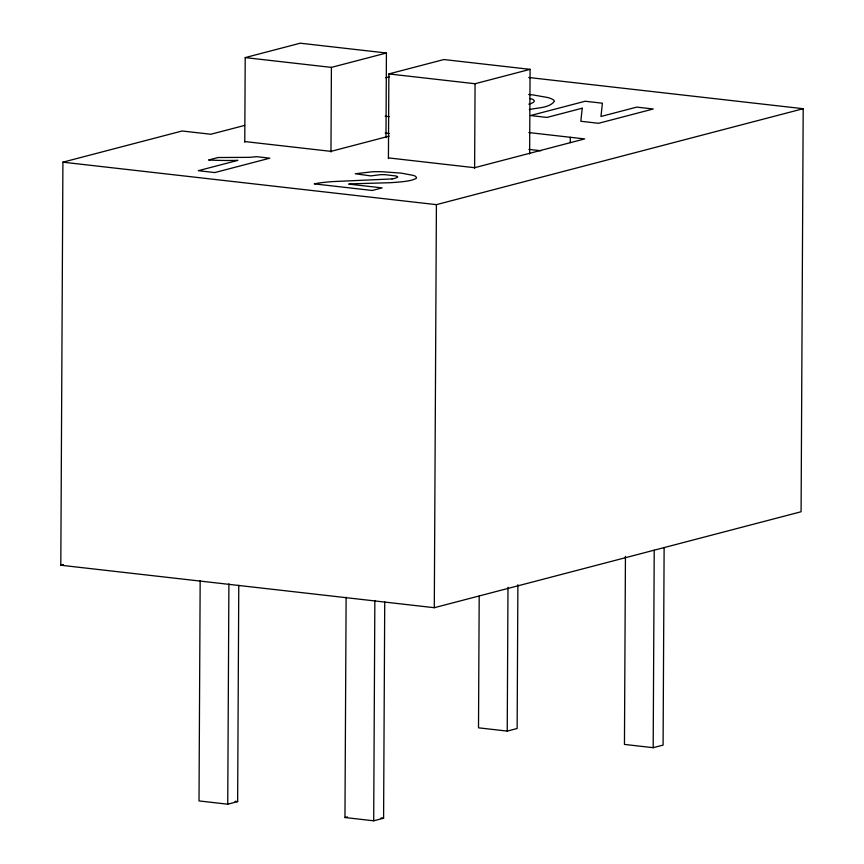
<?xml version="1.0" encoding="UTF-8"?>
<svg xmlns="http://www.w3.org/2000/svg" width="864" height="864" viewBox="0 0 864 864"><rect width="100%" height="100%" fill="white"/><g stroke="black" fill="none" stroke-linecap="round" stroke-linejoin="round"><path stroke-width="1.3" d="M528.768 77.501L803.196 108.713L801.09 511.758L434.3 607.705L60.804 565.229L62.91 162.173L182.12 130.993L210.848 134.255L244.566 125.442M200.167 580.597L199.012 800.928L227.74 804.2L237.643 801.608L238.777 585.306M227.74 804.2L228.895 583.87M244.771 142.236L245.214 57.596L300.229 43.2L386.424 53.006L385.981 137.646M330.966 152.032L331.409 67.392L386.424 53.006M384.728 601.906L383.594 818.208L373.691 820.8L344.963 817.528L346.118 597.197M373.691 820.8L374.846 600.469M388.422 158.566L388.865 73.926L443.891 59.54L530.075 69.347L529.632 153.986M434.3 607.705L436.406 204.649L803.196 108.713M474.617 168.372L475.06 83.732L530.075 69.347M479.196 596.16L478.505 727.823L507.233 731.095L517.136 728.503L517.892 584.744M507.233 731.095L507.989 587.336M570.262 142.657L570.294 137.29M625.439 556.33L624.456 744.422L653.184 747.695L663.088 745.103L664.124 547.603M653.184 747.695L654.221 550.195M528.79 104.177C530.496 103.745 536.879 101.876 533.304 99.684A23.922 4.072 0.3 0 0 530.312 98.626L529.513 98.442M385.646 77.76L389.534 76.734M389.221 136.123L330.966 151.362L244.771 141.556M60.804 565.229L63.407 564.538M344.963 817.528L347.436 816.88M392.105 178.924L333.115 181.58A45.274 7.7 0.3 0 0 330.491 181.775A47.779 8.132 0.3 0 0 314.237 183.87L372.287 190.48L382.126 187.898L348.721 184.097A33.89 5.767 0.3 0 1 354.607 183.751A30.154 5.13 0.3 0 1 356.087 183.686L389.264 182.736A62.024 10.562 0.3 0 0 398.477 182.12L402.246 181.742A34.927 5.951 0.3 0 0 412.074 180.068L415.616 178.751A25.391 4.32 0.3 0 0 416.524 177.595L415.595 176.396A27.227 4.633 0.3 0 0 413.478 175.435L401.317 173.135L382.309 171.742A32.368 5.508 0.3 0 0 376.564 171.677A22.734 3.866 0.3 0 0 372.319 171.774L355.255 173.761L370.753 175.9L380.624 174.668A12.01 2.041 0.3 0 1 385.052 174.69L395.95 175.986A11.308 1.922 0.3 0 1 397.386 176.58A10.811 1.836 0.3 0 1 397.645 177.12L394.988 178.351A18.079 3.078 0.3 0 1 392.105 178.924M529.297 109.62C537.365 107.525 549.04 108.302 554.396 101.326A43.114 7.344 0.3 0 0 554.008 100.505A44.636 7.592 0.3 0 0 552.463 99.306A42.595 7.247 0.3 0 0 547.528 97.481L533.531 95.008A70.6 12.02 0.3 0 0 528.682 94.457M245.214 57.596L331.409 67.392M388.865 73.926L475.06 83.732M385.214 116.24L389.221 116.694M528.865 132.57L584.658 138.92L474.617 167.702L388.433 157.896M385.225 133.045L389.2 133.488M528.876 149.375L540.81 150.736M62.91 162.173L436.406 204.649M235.03 801.317L237.643 801.608M380.981 817.916L383.594 818.208M582.228 108.205L580.824 121.273L598.579 123.293L653.26 108.994L636.768 107.114L600.966 116.478L602.402 103.205L585.155 101.25L530.485 115.549L546.977 117.428L582.228 108.205M218.117 157.518L208.602 160.002L210.46 160.088A67.63 11.513 0.3 0 0 237.838 160.358L198.299 170.694L214.79 172.562L269.816 158.177L256.435 156.654A32.724 5.573 0.3 0 1 248.908 157.356L218.117 157.518"/></g></svg>
